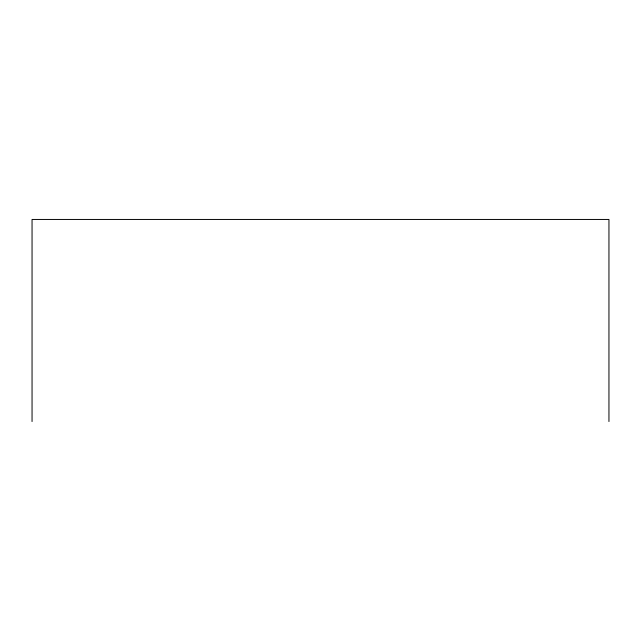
<?xml version="1.0" encoding="UTF-8"?>
<svg xmlns="http://www.w3.org/2000/svg" width="641" height="641" viewBox="0 0 641 641"><rect width="100%" height="100%" fill="white"/><g stroke="black" fill="none" stroke-linecap="round" stroke-linejoin="round"><path stroke-width="0.96" d="M608.95 421.546L608.95 219.454L32.05 219.454L32.05 421.546"/></g></svg>
